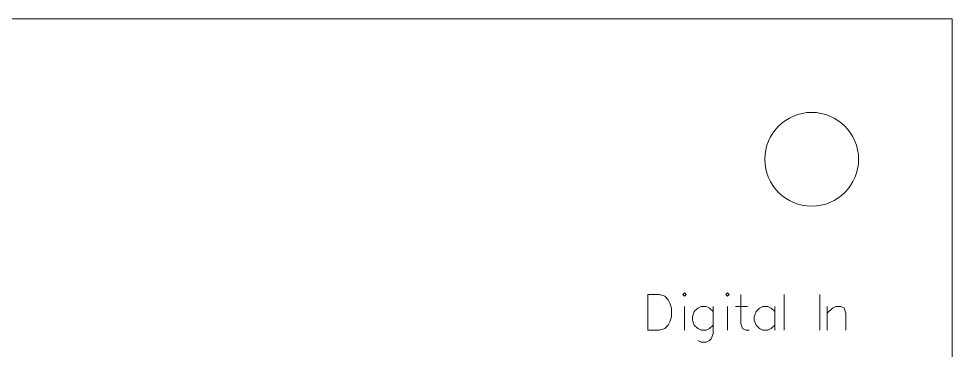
# Model space of a CAD drawing. Header units: millimetres. Extents: x -105 to 95, y -39 to 71.
# Drawn here: x 55.43 to 95.27, y 56.37 to 70.52 of the extents above; entities that cross this region are included whole.
import ezdxf

# ---------------------------------------------------------------- set-up
doc = ezdxf.new("R2010")
doc.units = ezdxf.units.MM
doc.header["$MEASUREMENT"] = 0
for name, color, linetype in [('KeepOutLayer', 7, 'Continuous'), ('MultiLayer', 7, 'Continuous'), ('TopOverlay', 7, 'Continuous')]:
    doc.layers.add(name, color=color, linetype=linetype)

msp = doc.modelspace()

# ---------------------------------------------------------------- linework, layer by layer
at = {"layer": 'KeepOutLayer', "lineweight": 9}
for points in [[(-104.7259, 70.5203), (-104.7259, 70.5203), (95.2741, 70.5203), (95.2741, 70.5203)], [(95.2741, -39.4797), (95.2741, -39.4797), (95.2741, 70.5203), (95.2741, 70.5203)]]:
    msp.add_open_spline(points, degree=3, dxfattribs=at)
at = {"layer": 'MultiLayer', "lineweight": 9}
msp.add_open_spline([(91.2741, 64.5203), (91.2741, 65.6249), (90.3787, 66.5203), (89.2741, 66.5203), (89.2741, 66.5203), (88.1695, 66.5203), (87.2741, 65.6249), (87.2741, 64.5203), (87.2741, 64.5203), (87.2741, 63.4158), (88.1695, 62.5203), (89.2741, 62.5203), (89.2741, 62.5203), (90.3787, 62.5203), (91.2741, 63.4157), (91.2741, 64.5203)], degree=3, knots=[0, 0, 0, 0, 0.2, 0.2, 0.2, 0.2, 0.4, 0.4, 0.4, 0.4, 0.6, 0.6, 0.6, 0.6, 1, 1, 1, 1], dxfattribs=at)
at = {"layer": 'TopOverlay', "color": 6, "lineweight": 9}
for points in [[(82.2741, 58.744), (82.2741, 58.744), (82.2741, 57.2203), (82.2741, 57.2203)], [(82.2741, 58.744), (82.2741, 58.744), (82.782, 58.744), (82.782, 58.744)], [(82.782, 58.744), (82.782, 58.744), (82.9997, 58.6714), (82.9997, 58.6714)], [(82.9997, 58.6714), (82.9997, 58.6714), (83.1448, 58.5263), (83.1448, 58.5263)], [(83.8486, 58.8165), (83.8486, 58.8165), (83.776, 58.744), (83.776, 58.744)], [(83.776, 58.744), (83.776, 58.744), (83.8486, 58.6714), (83.8486, 58.6714)], [(83.9211, 58.744), (83.9211, 58.744), (83.8486, 58.8165), (83.8486, 58.8165)], [(83.8486, 58.6714), (83.8486, 58.6714), (83.9211, 58.744), (83.9211, 58.744)], [(85.6842, 58.8165), (85.6842, 58.8165), (85.6117, 58.744), (85.6117, 58.744)], [(85.6117, 58.744), (85.6117, 58.744), (85.6842, 58.6714), (85.6842, 58.6714)], [(85.7568, 58.744), (85.7568, 58.744), (85.6842, 58.8165), (85.6842, 58.8165)], [(85.6842, 58.6714), (85.6842, 58.6714), (85.7568, 58.744), (85.7568, 58.744)], [(86.2429, 58.744), (86.2429, 58.744), (86.2429, 57.5105), (86.2429, 57.5105)], [(88.1003, 58.744), (88.1003, 58.744), (88.1003, 57.2203), (88.1003, 57.2203)], [(89.6168, 58.744), (89.6168, 58.744), (89.6168, 57.2203), (89.6168, 57.2203)], [(83.1448, 58.5263), (83.1448, 58.5263), (83.2173, 58.3812), (83.2173, 58.3812)], [(83.2173, 58.3812), (83.2173, 58.3812), (83.2899, 58.1635), (83.2899, 58.1635)], [(83.8486, 58.2361), (83.8486, 58.2361), (83.8486, 57.2203), (83.8486, 57.2203)], [(84.5524, 58.2361), (84.5524, 58.2361), (84.4072, 58.1635), (84.4072, 58.1635)], [(84.77, 58.2361), (84.77, 58.2361), (84.5524, 58.2361), (84.5524, 58.2361)], [(84.9151, 58.1635), (84.9151, 58.1635), (84.77, 58.2361), (84.77, 58.2361)], [(85.0602, 58.2361), (85.0602, 58.2361), (85.0602, 57.0752), (85.0602, 57.0752)], [(85.6842, 58.2361), (85.6842, 58.2361), (85.6842, 57.2203), (85.6842, 57.2203)], [(86.0252, 58.2361), (86.0252, 58.2361), (86.5331, 58.2361), (86.5331, 58.2361)], [(87.1861, 58.2361), (87.1861, 58.2361), (87.041, 58.1635), (87.041, 58.1635)], [(87.4038, 58.2361), (87.4038, 58.2361), (87.1861, 58.2361), (87.1861, 58.2361)], [(87.5489, 58.1635), (87.5489, 58.1635), (87.4038, 58.2361), (87.4038, 58.2361)], [(87.694, 58.2361), (87.694, 58.2361), (87.694, 57.2203), (87.694, 57.2203)], [(89.936, 58.2361), (89.936, 58.2361), (89.936, 57.2203), (89.936, 57.2203)], [(90.1537, 58.1635), (90.1537, 58.1635), (90.2988, 58.2361), (90.2988, 58.2361)], [(90.2988, 58.2361), (90.2988, 58.2361), (90.5164, 58.2361), (90.5164, 58.2361)], [(90.5164, 58.2361), (90.5164, 58.2361), (90.6616, 58.1635), (90.6616, 58.1635)], [(83.2899, 57.8008), (83.2899, 57.8008), (83.2173, 57.5831), (83.2173, 57.5831)], [(83.2899, 58.1635), (83.2899, 58.1635), (83.2899, 57.8008), (83.2899, 57.8008)], [(84.2621, 58.0184), (84.2621, 58.0184), (84.1896, 57.8008), (84.1896, 57.8008)], [(84.1896, 57.8008), (84.1896, 57.8008), (84.1896, 57.6556), (84.1896, 57.6556)], [(84.4072, 58.1635), (84.4072, 58.1635), (84.2621, 58.0184), (84.2621, 58.0184)], [(85.0602, 58.0184), (85.0602, 58.0184), (84.9151, 58.1635), (84.9151, 58.1635)], [(86.8959, 58.0184), (86.8959, 58.0184), (86.8234, 57.8008), (86.8234, 57.8008)], [(86.8234, 57.8008), (86.8234, 57.8008), (86.8234, 57.6556), (86.8234, 57.6556)], [(87.041, 58.1635), (87.041, 58.1635), (86.8959, 58.0184), (86.8959, 58.0184)], [(87.694, 58.0184), (87.694, 58.0184), (87.5489, 58.1635), (87.5489, 58.1635)], [(89.936, 57.9459), (89.936, 57.9459), (90.1537, 58.1635), (90.1537, 58.1635)], [(90.6616, 58.1635), (90.6616, 58.1635), (90.7341, 57.9459), (90.7341, 57.9459)], [(90.7341, 57.9459), (90.7341, 57.9459), (90.7341, 57.2203), (90.7341, 57.2203)], [(83.1448, 57.438), (83.1448, 57.438), (82.9997, 57.2929), (82.9997, 57.2929)], [(83.2173, 57.5831), (83.2173, 57.5831), (83.1448, 57.438), (83.1448, 57.438)], [(84.1896, 57.6556), (84.1896, 57.6556), (84.2621, 57.438), (84.2621, 57.438)], [(84.2621, 57.438), (84.2621, 57.438), (84.4072, 57.2929), (84.4072, 57.2929)], [(84.9151, 57.2929), (84.9151, 57.2929), (85.0602, 57.438), (85.0602, 57.438)], [(86.2429, 57.5105), (86.2429, 57.5105), (86.3155, 57.2929), (86.3155, 57.2929)], [(86.8234, 57.6556), (86.8234, 57.6556), (86.8959, 57.438), (86.8959, 57.438)], [(86.8959, 57.438), (86.8959, 57.438), (87.041, 57.2929), (87.041, 57.2929)], [(87.5489, 57.2929), (87.5489, 57.2929), (87.694, 57.438), (87.694, 57.438)], [(82.782, 57.2203), (82.782, 57.2203), (82.2741, 57.2203), (82.2741, 57.2203)], [(82.9997, 57.2929), (82.9997, 57.2929), (82.782, 57.2203), (82.782, 57.2203)], [(84.4072, 57.2929), (84.4072, 57.2929), (84.5524, 57.2203), (84.5524, 57.2203)], [(84.5524, 57.2203), (84.5524, 57.2203), (84.77, 57.2203), (84.77, 57.2203)], [(84.77, 57.2203), (84.77, 57.2203), (84.9151, 57.2929), (84.9151, 57.2929)], [(85.0602, 57.0752), (85.0602, 57.0752), (84.9877, 56.8575), (84.9877, 56.8575)], [(86.3155, 57.2929), (86.3155, 57.2929), (86.4606, 57.2203), (86.4606, 57.2203)], [(86.4606, 57.2203), (86.4606, 57.2203), (86.6057, 57.2203), (86.6057, 57.2203)], [(87.041, 57.2929), (87.041, 57.2929), (87.1861, 57.2203), (87.1861, 57.2203)], [(87.1861, 57.2203), (87.1861, 57.2203), (87.4038, 57.2203), (87.4038, 57.2203)], [(87.4038, 57.2203), (87.4038, 57.2203), (87.5489, 57.2929), (87.5489, 57.2929)], [(84.5524, 56.7124), (84.5524, 56.7124), (84.4072, 56.785), (84.4072, 56.785)], [(84.77, 56.7124), (84.77, 56.7124), (84.5524, 56.7124), (84.5524, 56.7124)], [(84.9151, 56.785), (84.9151, 56.785), (84.77, 56.7124), (84.77, 56.7124)], [(84.9877, 56.8575), (84.9877, 56.8575), (84.9151, 56.785), (84.9151, 56.785)]]:
    msp.add_open_spline(points, degree=3, dxfattribs=at)

doc.saveas('drawing.dxf')
